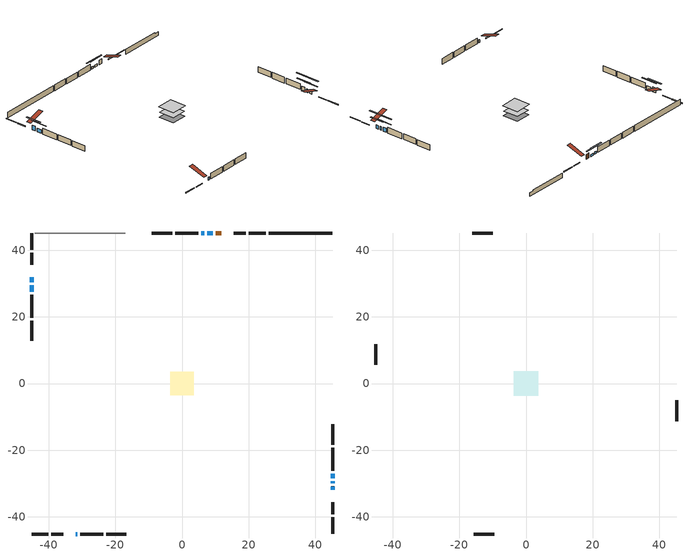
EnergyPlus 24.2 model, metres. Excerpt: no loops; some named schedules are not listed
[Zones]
conditioned space
 floor outside (Floor1 construction): -0.99,-0.99 -0.99,0.99 0.99,0.99 0.99,-0.99 z0.3
 floor adiabatic (AdiabaticFloorConstruction): -3.32,-3.32 -3.32,3.32 3.32,3.32 3.32,-3.32 z0.3
 floor foundation (Slab1 construction): -3.49,-3.49 -3.49,3.49 3.49,3.49 3.49,-3.49 z-1.74
 wall outside (RimJoist1 construction): 25.11,45.15 20.08,45.15 / -45.15,-45.15 -40.12,-45.15 / -45.15,45.15 -45.15,40.12 / 45.15,-45.15 45.15,-40.12 z0.3:0.6
 wall outside (RimJoist2 construction): 19.15,45.15 15.57,45.15 / -39.19,-45.15 -35.61,-45.15 / -45.15,39.19 -45.15,35.61 / 45.15,-39.19 45.15,-35.61 z0.3:0.6
 wall outside (AdiabaticWallConstruction 1): 11.83,45.15 10.12,45.15 z0.3:2.33
 wall outside (AdiabaticWallConstruction): 45.15,-31.88 45.15,-30.9 / -45.15,29.51 -45.15,27.56 z0.3:1.76; -45.15,31.88 -45.15,30.44 z0.3:2.34; 45.15,-29.97 45.15,-29.36 z0.3:1.83; 9.2,45.15 7.55,45.15 z0.3:1.15; -31.88,-45.15 -31.46,-45.15 z0.3:1.52; 45.15,-28.43 45.15,-27.03 z0.3:2.01; 6.62,45.15 5.8,45.15 z0.3:1.31
 wall outside (Wall1 construction): 4.87,45.15 -2,45.15 / -30.54,-45.15 -23.67,-45.15 / -45.15,26.63 -45.15,19.76 / 45.15,-26.1 45.15,-19.23 z0.3:2.74
 wall outside (Wall2 construction): -2.93,45.15 -9,45.15 / -22.74,-45.15 -16.66,-45.15 / -45.15,18.83 -45.15,12.76 / 45.15,-18.3 45.15,-12.23 z0.3:2.74
 wall foundation (FoundationWall1 construction): 26.04,45.15,-1.74 26.04,45.15,0.3 43.24,45.15,0.3 43.24,45.15,-0.19 45.15,45.15,-0.19 45.15,45.15,-1.74
 wall adiabatic (Wall4 construction): -17.09,45.15 -44.22,45.15 z0.3:2.74
 window (WindowConstruction): 45.15,-31.87 45.15,-30.9 z0.3:1.76
 window (WindowConstruction 5): -45.15,31.87 -45.15,30.44 z0.3:2.34
 window (WindowConstruction 7): 45.15,-29.97 45.15,-29.36 z0.3:1.82
 window (WindowConstruction 1): 9.2,45.15 7.55,45.15 z0.3:1.15
 window (WindowConstruction 2): -45.15,29.51 -45.15,27.56 z0.3:1.76
 window (WindowConstruction 6): -31.87,-45.15 -31.46,-45.15 z0.3:1.52
 window (WindowConstruction 3): 45.15,-28.43 45.15,-27.03 z0.3:2.01
 window (WindowConstruction 4): 6.62,45.15 5.8,45.15 z0.3:1.31
 door (Door): 11.83,45.15 10.13,45.15 z0.3:2.33
 ceiling adiabatic (AdiabaticFloorConstruction): 3.32,-3.32 3.32,3.32 -3.32,3.32 -3.32,-3.32 z0.3
attic - vented
 floor to conditioned space (Floor2 construction Reversed): -3.65,-3.65 -3.65,3.65 3.65,3.65 3.65,-3.65 z2.74
 wall outside (Wall3 construction): -9.93,45.15 -16.16,45.15 / -15.73,-45.15 -9.51,-45.15 / -45.15,11.83 -45.15,5.6 / 45.15,-11.3 45.15,-5.07 z0.3:2.74
 roof outside (Roof1 construction): 12.76,45.15,2.74 12.76,38.03,5.11 14.64,38.03,5.11 14.64,45.15,2.74; -32.8,-45.15,2.74 -32.8,-38.03,5.11 -34.68,-38.03,5.11 -34.68,-45.15,2.74; -45.15,32.8,2.74 -38.03,32.8,5.11 -38.03,34.68,5.11 -45.15,34.68,2.74; 45.15,-32.8,2.74 38.03,-32.8,5.11 38.03,-34.68,5.11 45.15,-34.68,2.74
shading: 45.15,-28.23 45.15,-34.54 45.56,-34.54 45.56,-28.23 z4.43; -45.15,27.77 -45.15,34.54 -45.56,34.54 -45.56,27.77 z5.01; 45.15,-24.22 45.15,-35.11 45.56,-35.11 45.56,-24.22 z6.96; 4.88,45.15 11.87,45.15 11.87,45.56 4.88,45.56 z3.82; -45.15,24.89 -45.15,32.18 -45.56,32.18 -45.56,24.89 z4.43; 45.15,-24.36 45.15,-31.1 45.56,-31.1 45.56,-24.36 z4.68; 3.13,45.15 9.29,45.15 9.29,45.56 3.13,45.56 z3.98
[Building]
Building 1: Terrain=Suburbs
[Site:Location]
Mont Joli AP_QC: Latitude {deg}=48.61; Longitude {deg}=-68.21; Time Zone {hr}=-5; Elevation {m}=52; Keep Site Location Information=Yes
[Site:GroundTemperature:Shallow]
-0.843868, -3.04892, -3.2255, -2.1791, 2.02165, 6.20283, 9.82768, 12.1239, 12.319, 10.4514, 6.91898, 2.86606
[Site:WaterMainsTemperature]
Calculation Method=Schedule; Temperature Schedule=mains temperature schedule
[Material] Roughness=Rough; Thermal Absorptance=0.9
Name | Thickness {m} | Conductivity {W/m-K} | Density {kg/m3} | Specific Heat {J/kg-K} | Solar Absorptance | Visible Absorptance
asphalt or fiberglass shingles | 0.00635 | 0.162714 | 1121.4 | 1465.45 | 0.4 | 0.4
ceiling loosefill ins | 0.0846667 | 0.0480833 | 16.02 | 1046.75 | 0.7 | 0.7
ceiling stud and cavity | 0.1397 | 0.0863299 | 65.682 | 1177.47 | 0.7 | 0.7
concrete 4.0 in. | 0.1016 | 1.803125 | 2242.8 | 837.4 | 0.7 | 0.7
concrete 8.0 in. | 0.2032 | 1.803125 | 2242.8 | 837.4 | 0.7 | 0.7
door material | 0.04445 | 0.0451087 | 512.64 | 1214.23 | 0.7 | 0.7
floor covering | 0.0127 | 0.0433444 | 54.468 | 1339.84 | 0.6 | 0.6
floor rigid ins; wall rigid ins | 0.512978 | 0.029427 | 32.04 | 1214.23 | 0.7 | 0.7
floor stud and cavity | 0.1397 | 0.0912768 | 92.3553 | 1139.71 | 0.7 | 0.7
floor stud and cavity 1 | 0.1397 | 1.75129 | 37.0049 | 1207.88 | 0.7 | 0.7
furniture material conditioned space 1 | 0.1524 | 0.115458 | 640.8 | 1214.23 | 0.6 | 0.6
gypsum board | 0.0127 | 0.160291 | 801 | 837.4 | 0.6 | 0.6
gypsum board 1 | 0.0127 | 0.160291 | 801 | 837.4 | 0.7 | 0.7
osb sheathing 0.5 in. | 0.0127 | 0.115458 | 512.64 | 1214.23 | 0.7 | 0.7
osb sheathing 0.5 in. 1 | 0.0127 | 0.115458 | 512.64 | 1214.23 | 0.4 | 0.4
osb sheathing 0.75 in. | 0.01905 | 0.115458 | 512.64 | 1214.23 | 0.7 | 0.7
osb sheathing 2.0 in. | 0.0508 | 0.115458 | 512.64 | 1214.23 | 0.7 | 0.7
rim joist rigid ins | 0.051816 | 0.029427 | 32.04 | 1214.23 | 0.7 | 0.7
rim joist stud and cavity | 0.0508 | 0.177588 | 50.32683 | 1063.81 | 0.6 | 0.6
rim joist stud and cavity 1 | 0.0508 | 0.0342808 | 125.044 | 1163.47 | 0.6 | 0.6
wall stud and cavity | 0.1397 | 0.0823012 | 139.0536 | 1170.24 | 0.7 | 0.7
wall stud and cavity 1 | 0.1397 | 0.0731903 | 139.0536 | 1170.24 | 0.7 | 0.7
wall stud and cavity 2 | 0.0889 | 6.9971 | 50.32683 | 1063.81 | 0.6 | 0.6
wall stud and cavity 3 | 0.1397 | 0.0750922 | 139.0536 | 1170.24 | 0.7 | 0.7
wall stud and cavity 4 | 0.0889 | 0.380278 | 52.3479 | 1209.89 | 0.7 | 0.7
wall stud and cavity 5 | 0.0889 | 0.391764 | 83.0341 | 1211.67 | 0.7 | 0.7
wood siding | 0.0254 | 0.102417 | 544.68 | 1172.36 | 0.4 | 0.4
wood siding 1 | 0.00254 | 0.102417 | 544.68 | 1172.36 | 0.4 | 0.4
wood siding 2; wood siding 3; wood siding 4 | 0.0254 | 0.102417 | 544.68 | 1172.36 | 0.7 | 0.7
[WindowMaterial:SimpleGlazingSystem]
Name | U-Factor {W/m2-K} | Solar Heat Gain Coefficient
WindowMaterial | 1.75393 | 0.39
WindowMaterial 1 | 1.86466 | 0.36
WindowMaterial 2 | 1.680688 | 0.42
WindowMaterial 3 | 1.836833 | 0.37
WindowMaterial 4 | 1.660815 | 0.42
WindowMaterial 5 | 6.93965 | 0.69
WindowMaterial 6 | 1.86011 | 0.36
[Construction]
AdiabaticFloorConstruction: floor stud and cavity 1, floor rigid ins, osb sheathing 0.75 in., floor covering
AdiabaticWallConstruction: wood siding 3, wall rigid ins, wall stud and cavity 4, gypsum board
AdiabaticWallConstruction 1: wood siding 4, wall rigid ins, wall stud and cavity 4, gypsum board
Door: door material
Floor1 construction: floor stud and cavity, osb sheathing 0.75 in., floor covering
Floor2 construction Reversed: gypsum board, ceiling stud and cavity, ceiling loosefill ins
FoundationWall1 construction: concrete 8.0 in., gypsum board 1
furniture construction conditioned space 1: furniture material conditioned space 1
PartitionWallConstruction: gypsum board, wall stud and cavity 5, gypsum board
RimJoist1 construction: wood siding 2, rim joist stud and cavity
RimJoist2 construction: wood siding 2, rim joist rigid ins, osb sheathing 2.0 in., rim joist stud and cavity 1
Roof1 construction: asphalt or fiberglass shingles
Slab1 construction: concrete 4.0 in.
Wall1 construction: wood siding, osb sheathing 0.5 in., wall stud and cavity, gypsum board
Wall2 construction: wood siding, osb sheathing 0.5 in., wall stud and cavity 1, gypsum board
Wall3 construction: wood siding 1, wall stud and cavity 2
Wall4 construction: osb sheathing 0.5 in. 1, wall stud and cavity 3, gypsum board
WindowConstruction; WindowConstruction 2: WindowMaterial
WindowConstruction 1: WindowMaterial 1
WindowConstruction 3: WindowMaterial 2
WindowConstruction 4: WindowMaterial 3
WindowConstruction 5: WindowMaterial 4
WindowConstruction 6: WindowMaterial 5
WindowConstruction 7: WindowMaterial 6
[Zone] Multiplier=1; Part of Total Floor Area=Yes
Name | Volume {m3}
attic - vented | 20.5376
conditioned space | 371.9
[Space]
Name | Zone | Volume {m3}
attic - vented 1 | attic - vented | 20.5376
conditioned space 1 | conditioned space | 371.9
[ZoneInfiltration:EffectiveLeakageArea]
infil attic - vented 1: Zone or Space=attic - vented 1; Schedule=Always On Discrete; Effective Air Leakage Area {cm2}=1855.65; Stack Coefficient=0.000334466; Wind Coefficient=1.23565e-05
[ZoneMixing]
whole house fan mix: Zone or Space=attic - vented; Schedule=Always On Continuous; Design Flow Rate Calculation Method=Flow/Zone; Design Flow Rate {m3/s}=0; Source Zone or Space=conditioned space
[SurfaceProperty:ExposedFoundationPerimeter]
Slab1: Exposed Perimeter Calculation Method=TotalExposedPerimeter; Total Exposed Perimeter {m}=19.111
[InternalMass] Zone or ZoneList=conditioned space; Space or SpaceList=conditioned space 1
Name | Construction | Surface Area {m2}
furniture mass conditioned space 1 | furniture construction conditioned space 1 | 38.6679
partition wall mass | PartitionWallConstruction | 96.6697
[Lights]
interior lighting: Zone or ZoneList or Space or SpaceList=conditioned space 1; Schedule=interior lighting schedule; Design Level Calculation Method=LightingLevel; Lighting Level {W}=343.2; Return Air Fraction=0; Fraction Radiant=0.6; Fraction Visible=0.2; Fraction Replaceable=1
[People]
occupants: Zone or ZoneList or Space or SpaceList=conditioned space 1; Number of People Schedule=occupants schedule; Number of People Calculation Method=People; Number of People=3; Fraction Radiant=0.314171; Sensible Heat Fraction=0.56303; Activity Level Schedule=occupants activity schedule; Carbon Dioxide Generation Rate {m3/s-W}=0; Enable ASHRAE 55 Comfort Warnings=No; Mean Radiant Temperature Calculation Type=EnclosureAveraged
[ElectricEquipment] Zone or ZoneList or Space or SpaceList=conditioned space 1; Design Level Calculation Method=EquipmentLevel
Name | Schedule | Design Level {W} | Fraction Latent | Fraction Radiant | Fraction Lost
clothes dryer | clothes dryer schedule | 140.772 | 0.015 | 0.081 | 0.85
clothes washer | clothes washer schedule | 32.1985 | 0.03 | 0.162 | 0.7
cooking range | cooking range schedule | 208.969 | 0.08 | 0.432 | 0.2
dishwasher | dishwasher schedule | 66.8632 | 0.3 | 0.18 | 0.4
fridge | fridge schedule | 72.9452 | 0 | 0.6 | 0
mech vent bath fan 0 | mech vent bath fan 0 schedule | 50.2 | 0 | 0 | 1
mech vent bath fan 1 | mech vent bath fan 1 schedule | 50.2 | 0 | 0 | 1
mech vent house fan | mech vent house fan schedule | 19.9167 | 0 | 0 | 0.5
mech vent house fan cfis | mech vent house fan cfis schedule | 0 | 0 | 0 | 0
misc plug loads | misc plug loads schedule | 494.7 | 0.045 | 0.513 | 0.1
whole house fan | Always On Discrete | 0 | 0 | 0 | 1
[OtherEquipment] Zone or ZoneList or Space or SpaceList=conditioned space 1; Design Level Calculation Method=EquipmentLevel
Name | Fuel Type | Schedule | Design Level {W} | Fraction Latent | Fraction Radiant | Fraction Lost
clothes dryer 1 | Electricity | clothes dryer schedule | 0 | 0.015 | 0.081 | 0.85
cooking range 1 | Electricity | cooking range schedule | 0 | 0.08 | 0.432 | 0.2
general water use latent | None | general water use schedule | 59.3978 | 1 | 0 | 0
general water use sensible | None | general water use schedule | -58.539 | 0 | 0.6 | 0
mech vent house fan latent load | None | Always On Discrete | 0 | 1 | 0 | 0
mech vent house fan sensible load | None | Always On Discrete | 0 | 0 | 0 | 0
water heater energy adjustment1 | Electricity | Always On Discrete | 0.01 | 0 | 0 | 1
[ZoneInfiltration:DesignFlowRate] Zone or ZoneList or Space or SpaceList=conditioned space 1; Schedule=Always On Discrete; Design Flow Rate Calculation Method=Flow/Zone; Design Flow Rate {m3/s}=0
infil flow; natural vent flow; whole house fan flow
[ZoneControl:Thermostat]
conditioned space Thermostat: Zone or ZoneList=conditioned space; Control Type Schedule=conditioned space Thermostat Schedule; Control 1=conditioned space temperature setpoint; Temperature Difference Between Cutout And Setpoint {deltaC}=0
[ZoneHVAC:Baseboard:Convective:Electric]
electric baseboard: Availability Schedule=Always On Discrete; Heating Design Capacity {W}=8054.47; Efficiency=1
[Zone equipment]
conditioned space: electric baseboard
[Foundation:Kiva]
Foundation Kiva 1: Initial Indoor Air Temperature {C}=18; Wall Height Above Grade {m}=0.299984; Wall Depth Below Slab {m}=0.2032
[Foundation:Kiva:Settings]
Soil Conductivity {W/m-K}=0.849921; Soil Density {kg/m3}=1842.3; Soil Specific Heat {J/kg-K}=418.7; Ground Solar Absorptivity=0.9; Ground Thermal Absorptivity=0.9; Ground Surface Roughness {m}=0.03; Far-Field Width {m}=40; Deep-Ground Boundary Condition=ZeroFlux; Deep-Ground Depth {m}=40; Minimum Cell Dimension {m}=0.2; Maximum Cell Growth Coefficient=3; Simulation Timestep=Timestep
[Exterior:Lights]
exterior lighting: Schedule=exterior lighting schedule; Design Level {W}=75.6
[EnergyManagementSystem:GlobalVariable]
infil_program_Qfan
infil_program_Qinf
natural_vent_program_Qnv
natural_vent_program_Qwhf
[EnergyManagementSystem:Sensor]
Name | Output:Variable or Output:Meter Index Key | Output:Variable or Output:Meter
airflow_gain | infil flow | Infiltration Sensible Heat Gain Energy
airflow_gain_1 | natural vent flow | Infiltration Sensible Heat Gain Energy
airflow_gain_2 | whole house fan flow | Infiltration Sensible Heat Gain Energy
airflow_loss | infil flow | Infiltration Sensible Heat Loss Energy
airflow_loss_1 | natural vent flow | Infiltration Sensible Heat Loss Energy
airflow_loss_2 | whole house fan flow | Infiltration Sensible Heat Loss Energy
clg_load_cond |  | Cooling:EnergyTransfer:Zone:CONDITIONED SPACE
clg_sp_s; clg_sp_s_1 | cooling setpoint | Schedule Value
clothes_dryer_exhaust_0_sch_s | clothes dryer exhaust 0 schedule | Schedule Value
conditioned_space_clg_unmet_s | conditioned space | Zone Cooling Setpoint Not Met Time
conditioned_space_htg_unmet_s | conditioned space | Zone Heating Setpoint Not Met Time
cool_season | cooling season schedule | Schedule Value
fridge_tin_s | conditioned space | Zone Mean Air Temperature
htg_load_cond |  | Heating:EnergyTransfer:Zone:CONDITIONED SPACE
htg_sp_s; htg_sp_s_1 | heating setpoint | Schedule Value
ig_ee_conv | clothes dryer | Electric Equipment Convective Heating Energy
ig_ee_conv_2 | cooking range | Electric Equipment Convective Heating Energy
ig_ee_conv_4 | fridge | Electric Equipment Convective Heating Energy
ig_ee_conv_5 | misc plug loads | Electric Equipment Convective Heating Energy
ig_ee_conv_6 | whole house fan | Electric Equipment Convective Heating Energy
ig_ee_rad | clothes dryer | Electric Equipment Radiant Heating Energy
ig_ee_rad_2 | cooking range | Electric Equipment Radiant Heating Energy
ig_ee_rad_4 | fridge | Electric Equipment Radiant Heating Energy
ig_ee_rad_5 | misc plug loads | Electric Equipment Radiant Heating Energy
ig_ee_rad_6 | whole house fan | Electric Equipment Radiant Heating Energy
ig_lgt_conv | interior lighting | Lights Convective Heating Energy
ig_lgt_rad | interior lighting | Lights Radiant Heating Energy
ig_lgt_vis | interior lighting | Lights Visible Radiation Heating Energy
ig_oe_conv | clothes dryer 1 | Other Equipment Convective Heating Energy
ig_oe_conv_1 | cooking range 1 | Other Equipment Convective Heating Energy
ig_oe_conv_2 | general water use latent | Other Equipment Convective Heating Energy
ig_oe_conv_3 | general water use sensible | Other Equipment Convective Heating Energy
ig_oe_conv_4 | water heater energy adjustment1 | Other Equipment Convective Heating Energy
ig_oe_rad | clothes dryer 1 | Other Equipment Radiant Heating Energy
ig_oe_rad_1 | cooking range 1 | Other Equipment Radiant Heating Energy
ig_oe_rad_2 | general water use latent | Other Equipment Radiant Heating Energy
ig_oe_rad_3 | general water use sensible | Other Equipment Radiant Heating Energy
ig_oe_rad_4 | water heater energy adjustment1 | Other Equipment Radiant Heating Energy
ig_ppl_conv | occupants | People Convective Heating Energy
ig_ppl_rad | occupants | People Radiant Heating Energy
im_conv | furniture mass conditioned space 1 | Surface Inside Face Convection Heat Gain Energy
im_conv_1 | partition wall mass | Surface Inside Face Convection Heat Gain Energy
im_ig | furniture mass conditioned space 1 | Surface Inside Face Internal Gains Radiation Heat Gain Energy
im_ig_1 | partition wall mass | Surface Inside Face Internal Gains Radiation Heat Gain Energy
im_lgt | furniture mass conditioned space 1 | Surface Inside Face Lights Radiation Heat Gain Energy
im_lgt_1 | partition wall mass | Surface Inside Face Lights Radiation Heat Gain Energy
im_sol | furniture mass conditioned space 1 | Surface Inside Face Solar Radiation Heat Gain Energy
im_sol_1 | partition wall mass | Surface Inside Face Solar Radiation Heat Gain Energy
im_surf | furniture mass conditioned space 1 | Surface Inside Face Net Surface Thermal Radiation Heat Gain Energy
im_surf_1 | partition wall mass | Surface Inside Face Net Surface Thermal Radiation Heat Gain Energy
mech_vent_bath_fan_0_sch_s | mech vent bath fan 0 schedule | Schedule Value
mech_vent_bath_fan_1_sch_s | mech vent bath fan 1 schedule | Schedule Value
mv_conv | mech vent bath fan 0 | Electric Equipment Convective Heating Energy
mv_conv_1 | mech vent bath fan 1 | Electric Equipment Convective Heating Energy
mv_conv_2 | mech vent house fan | Electric Equipment Convective Heating Energy
mv_conv_3 | mech vent house fan cfis | Electric Equipment Convective Heating Energy
mv_conv_4 | mech vent house fan latent load | Other Equipment Convective Heating Energy
mv_conv_5 | mech vent house fan sensible load | Other Equipment Convective Heating Energy
mv_rad | mech vent bath fan 0 | Electric Equipment Radiant Heating Energy
mv_rad_1 | mech vent bath fan 1 | Electric Equipment Radiant Heating Energy
mv_rad_2 | mech vent house fan | Electric Equipment Radiant Heating Energy
mv_rad_3 | mech vent house fan cfis | Electric Equipment Radiant Heating Energy
mv_rad_4 | mech vent house fan latent load | Other Equipment Radiant Heating Energy
mv_rad_5 | mech vent house fan sensible load | Other Equipment Radiant Heating Energy
natural_vent_s | natural vent schedule | Schedule Value
out_pb_s |  | Site Outdoor Air Barometric Pressure
out_wt_s |  | Site Outdoor Air Humidity Ratio
site_vw_s |  | Site Wind Speed
ss_back_out | Window1 | Surface Window Shortwave from Zone Back Out Window Heat Transfer Rate
ss_back_out_1 | Window10 | Surface Window Shortwave from Zone Back Out Window Heat Transfer Rate
ss_back_out_2 | Window11 | Surface Window Shortwave from Zone Back Out Window Heat Transfer Rate
ss_back_out_3 | Window2 | Surface Window Shortwave from Zone Back Out Window Heat Transfer Rate
ss_back_out_4 | Window4 | Surface Window Shortwave from Zone Back Out Window Heat Transfer Rate
ss_back_out_5 | Window6 | Surface Window Shortwave from Zone Back Out Window Heat Transfer Rate
ss_back_out_6 | Window8 | Surface Window Shortwave from Zone Back Out Window Heat Transfer Rate
ss_back_out_7 | Window9 | Surface Window Shortwave from Zone Back Out Window Heat Transfer Rate
ss_conv | Door1 | Surface Inside Face Convection Heat Gain Energy
ss_conv_1 | Window1 | Surface Inside Face Convection Heat Gain Energy
ss_conv_2 | Window10 | Surface Inside Face Convection Heat Gain Energy
ss_conv_3 | Window11 | Surface Inside Face Convection Heat Gain Energy
ss_conv_4 | Window2 | Surface Inside Face Convection Heat Gain Energy
ss_conv_5 | Window4 | Surface Inside Face Convection Heat Gain Energy
ss_conv_6 | Window6 | Surface Inside Face Convection Heat Gain Energy
ss_conv_7 | Window8 | Surface Inside Face Convection Heat Gain Energy
ss_conv_8 | Window9 | Surface Inside Face Convection Heat Gain Energy
ss_ig | Door1 | Surface Inside Face Internal Gains Radiation Heat Gain Energy
ss_ig_1 | Window1 | Surface Inside Face Internal Gains Radiation Heat Gain Energy
ss_ig_2 | Window10 | Surface Inside Face Internal Gains Radiation Heat Gain Energy
ss_ig_3 | Window11 | Surface Inside Face Internal Gains Radiation Heat Gain Energy
ss_ig_4 | Window2 | Surface Inside Face Internal Gains Radiation Heat Gain Energy
ss_ig_5 | Window4 | Surface Inside Face Internal Gains Radiation Heat Gain Energy
ss_ig_6 | Window6 | Surface Inside Face Internal Gains Radiation Heat Gain Energy
ss_ig_7 | Window8 | Surface Inside Face Internal Gains Radiation Heat Gain Energy
ss_ig_8 | Window9 | Surface Inside Face Internal Gains Radiation Heat Gain Energy
ss_lgt | Door1 | Surface Inside Face Lights Radiation Heat Gain Energy
ss_sol | Door1 | Surface Inside Face Solar Radiation Heat Gain Energy
ss_surf | Door1 | Surface Inside Face Net Surface Thermal Radiation Heat Gain Energy
ss_surf_1 | Window1 | Surface Inside Face Net Surface Thermal Radiation Heat Gain Energy
ss_surf_2 | Window10 | Surface Inside Face Net Surface Thermal Radiation Heat Gain Energy
ss_surf_3 | Window11 | Surface Inside Face Net Surface Thermal Radiation Heat Gain Energy
ss_surf_4 | Window2 | Surface Inside Face Net Surface Thermal Radiation Heat Gain Energy
ss_surf_5 | Window4 | Surface Inside Face Net Surface Thermal Radiation Heat Gain Energy
ss_surf_6 | Window6 | Surface Inside Face Net Surface Thermal Radiation Heat Gain Energy
ss_surf_7 | Window8 | Surface Inside Face Net Surface Thermal Radiation Heat Gain Energy
ss_surf_8 | Window9 | Surface Inside Face Net Surface Thermal Radiation Heat Gain Energy
ss_trans_in | Window1 | Surface Window Transmitted Solar Radiation Rate
ss_trans_in_1 | Window10 | Surface Window Transmitted Solar Radiation Rate
ss_trans_in_2 | Window11 | Surface Window Transmitted Solar Radiation Rate
ss_trans_in_3 | Window2 | Surface Window Transmitted Solar Radiation Rate
ss_trans_in_4 | Window4 | Surface Window Transmitted Solar Radiation Rate
ss_trans_in_5 | Window6 | Surface Window Transmitted Solar Radiation Rate
ss_trans_in_6 | Window8 | Surface Window Transmitted Solar Radiation Rate
ss_trans_in_7 | Window9 | Surface Window Transmitted Solar Radiation Rate
ss_trans_out | Window1 | Surface Inside Face Initial Transmitted Diffuse Transmitted Out Window Solar Radiation Rate
ss_trans_out_1 | Window10 | Surface Inside Face Initial Transmitted Diffuse Transmitted Out Window Solar Radiation Rate
ss_trans_out_2 | Window11 | Surface Inside Face Initial Transmitted Diffuse Transmitted Out Window Solar Radiation Rate
ss_trans_out_3 | Window2 | Surface Inside Face Initial Transmitted Diffuse Transmitted Out Window Solar Radiation Rate
ss_trans_out_4 | Window4 | Surface Inside Face Initial Transmitted Diffuse Transmitted Out Window Solar Radiation Rate
ss_trans_out_5 | Window6 | Surface Inside Face Initial Transmitted Diffuse Transmitted Out Window Solar Radiation Rate
ss_trans_out_6 | Window8 | Surface Inside Face Initial Transmitted Diffuse Transmitted Out Window Solar Radiation Rate
ss_trans_out_7 | Window9 | Surface Inside Face Initial Transmitted Diffuse Transmitted Out Window Solar Radiation Rate
s_conv | Floor1 | Surface Inside Face Convection Heat Gain Energy
s_conv_1 | Floor2 | Surface Inside Face Convection Heat Gain Energy
s_conv_10 | RimJoist2:180 | Surface Inside Face Convection Heat Gain Energy
s_conv_11 | RimJoist2:270 | Surface Inside Face Convection Heat Gain Energy
s_conv_12 | RimJoist2:90 | Surface Inside Face Convection Heat Gain Energy
s_conv_13 | Slab1 | Surface Inside Face Convection Heat Gain Energy
s_conv_14 | Wall1:0 | Surface Inside Face Convection Heat Gain Energy
s_conv_15 | Wall1:180 | Surface Inside Face Convection Heat Gain Energy
s_conv_16 | Wall1:270 | Surface Inside Face Convection Heat Gain Energy
s_conv_17 | Wall1:90 | Surface Inside Face Convection Heat Gain Energy
s_conv_18 | Wall2:0 | Surface Inside Face Convection Heat Gain Energy
s_conv_19 | Wall2:180 | Surface Inside Face Convection Heat Gain Energy
s_conv_2 | FoundationWall1 | Surface Inside Face Convection Heat Gain Energy
s_conv_20 | Wall2:270 | Surface Inside Face Convection Heat Gain Energy
s_conv_21 | Wall2:90 | Surface Inside Face Convection Heat Gain Energy
s_conv_22 | Wall4 | Surface Inside Face Convection Heat Gain Energy
s_conv_3 | inferred conditioned ceiling | Surface Inside Face Convection Heat Gain Energy
s_conv_4 | inferred conditioned floor | Surface Inside Face Convection Heat Gain Energy
s_conv_5 | RimJoist1:0 | Surface Inside Face Convection Heat Gain Energy
s_conv_6 | RimJoist1:180 | Surface Inside Face Convection Heat Gain Energy
s_conv_7 | RimJoist1:270 | Surface Inside Face Convection Heat Gain Energy
s_conv_8 | RimJoist1:90 | Surface Inside Face Convection Heat Gain Energy
s_conv_9 | RimJoist2:0 | Surface Inside Face Convection Heat Gain Energy
s_ig | Floor1 | Surface Inside Face Internal Gains Radiation Heat Gain Energy
s_ig_1 | Floor2 | Surface Inside Face Internal Gains Radiation Heat Gain Energy
s_ig_10 | RimJoist2:180 | Surface Inside Face Internal Gains Radiation Heat Gain Energy
s_ig_11 | RimJoist2:270 | Surface Inside Face Internal Gains Radiation Heat Gain Energy
s_ig_12 | RimJoist2:90 | Surface Inside Face Internal Gains Radiation Heat Gain Energy
s_ig_13 | Slab1 | Surface Inside Face Internal Gains Radiation Heat Gain Energy
s_ig_14 | Wall1:0 | Surface Inside Face Internal Gains Radiation Heat Gain Energy
s_ig_15 | Wall1:180 | Surface Inside Face Internal Gains Radiation Heat Gain Energy
s_ig_16 | Wall1:270 | Surface Inside Face Internal Gains Radiation Heat Gain Energy
s_ig_17 | Wall1:90 | Surface Inside Face Internal Gains Radiation Heat Gain Energy
s_ig_18 | Wall2:0 | Surface Inside Face Internal Gains Radiation Heat Gain Energy
s_ig_19 | Wall2:180 | Surface Inside Face Internal Gains Radiation Heat Gain Energy
